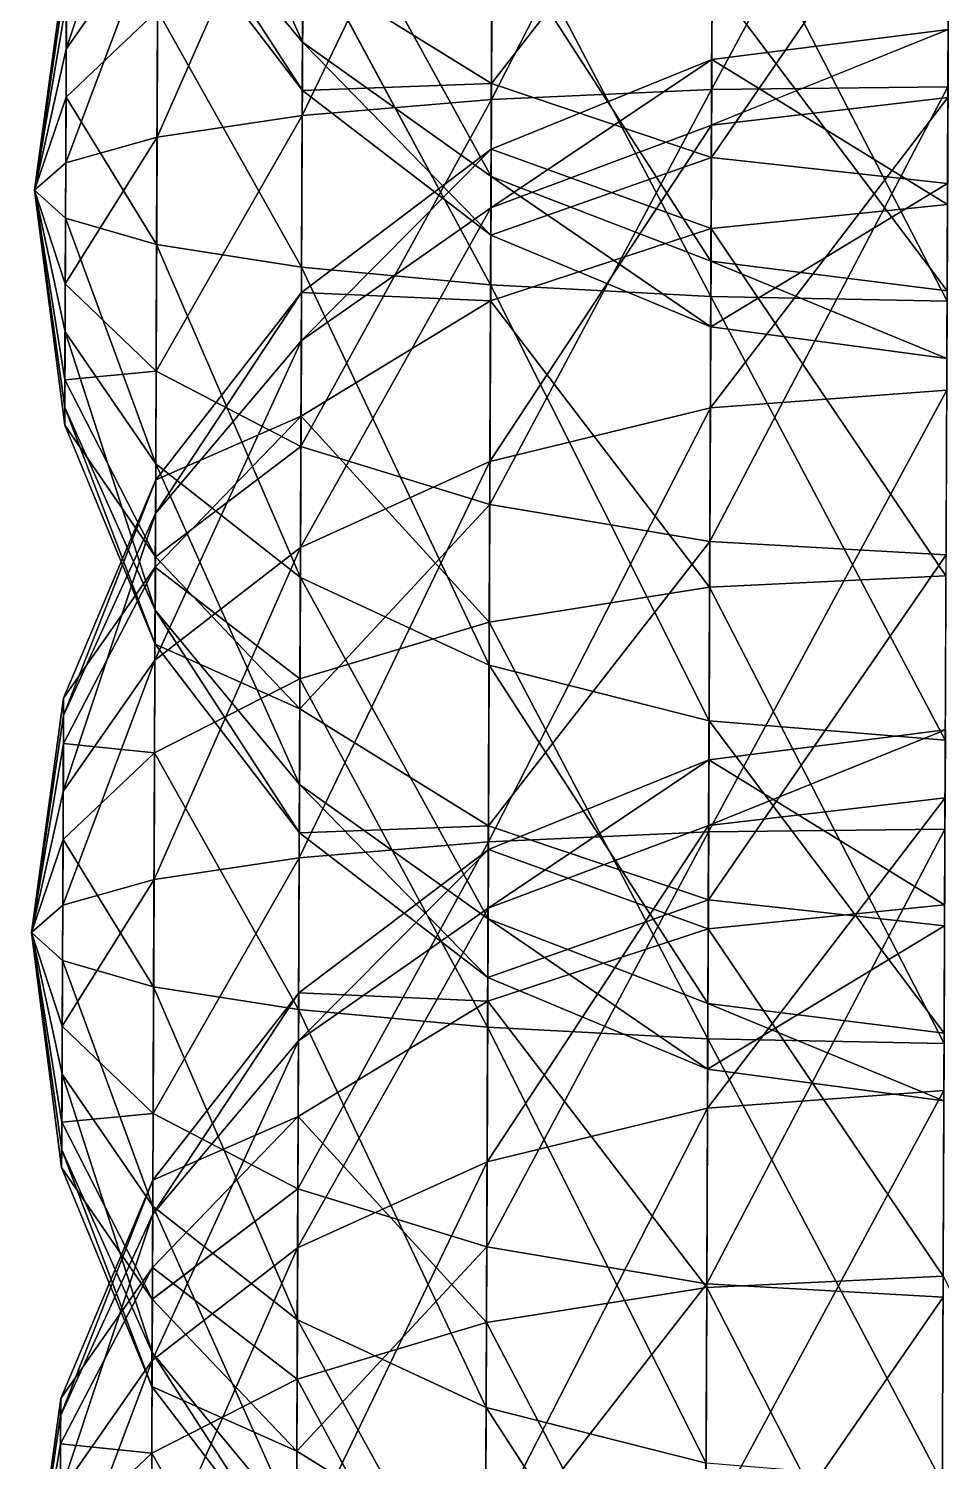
# Model space of a CAD drawing. Header units: metres. Extents: x -322 to 100, y -423 to 142.
# Drawn here: x -321.29 to -291.3, y -193.53 to -146.46 of the extents above; entities that cross this region are included whole.
import ezdxf

# ---------------------------------------------------------------- set-up
doc = ezdxf.new("R2010")
doc.units = ezdxf.units.M

msp = doc.modelspace()

# ---------------------------------------------------------------- linework, layer by layer
for points in [[(-291.02536, -133.9501, -673.1218), (-298.79236, -134.52979, -673.941), (-298.84937, -148.46295, -668.3855), (-298.84927, -148.46284, -668.3854)], [(-291.02536, -133.9501, -673.1218), (-298.84937, -148.46295, -668.3855), (-291.08435, -148.37477, -667.3703), (-291.08426, -148.37466, -667.3702)], [(-298.79236, -134.52979, -673.941), (-306.03506, -136.29288, -676.3427), (-306.08615, -148.785, -671.3618), (-306.08606, -148.7849, -671.3617)], [(-298.79236, -134.52979, -673.941), (-306.08615, -148.785, -671.3618), (-298.84937, -148.46295, -668.3855), (-298.84927, -148.46284, -668.3854)], [(-312.29175, -146.91098, -873.4853), (-317.03592, -141.1834, -871.0315), (-317.01624, -136.37518, -877.1282), (-317.01614, -136.37508, -877.12805)], [(-312.29175, -146.91098, -873.4853), (-317.01624, -136.37518, -877.1282), (-312.26392, -140.11115, -882.1073), (-312.26382, -140.11104, -882.1072)], [(-306.03506, -136.29288, -676.3427), (-312.2599, -139.1192, -680.1633), (-312.3016, -149.31898, -676.09644), (-312.3015, -149.31888, -676.0963)], [(-306.03506, -136.29288, -676.3427), (-312.3016, -149.31898, -676.09644), (-306.08615, -148.785, -671.3618), (-306.08606, -148.7849, -671.3617)], [(-306.04083, -137.70831, -841.2388), (-312.28156, -144.42197, -852.41864), (-306.08405, -148.26796, -849.5669), (-306.08395, -148.26785, -849.5668)], [(-298.8103, -138.92151, -838.48535), (-306.04083, -137.70831, -841.2388), (-306.08405, -148.26796, -849.5669), (-306.08395, -148.26785, -849.5668)], [(-317.02292, -138.00795, -691.23914), (-320.04712, -144.6429, -694.0966), (-320.05728, -147.13182, -690.94073), (-320.0572, -147.13171, -690.9406)], [(-317.02292, -138.00795, -691.23914), (-320.05728, -147.13182, -690.94073), (-317.0426, -142.81616, -685.14246), (-317.0425, -142.81606, -685.14233)], [(-312.2599, -139.1192, -680.1633), (-317.0426, -142.81616, -685.14246), (-317.0721, -150.0285, -682.2667), (-317.07202, -150.0284, -682.2666)], [(-312.2599, -139.1192, -680.1633), (-317.0721, -150.0285, -682.2667), (-312.3016, -149.31898, -676.09644), (-312.3015, -149.31888, -676.0963)], [(-298.8103, -138.92151, -838.48535), (-306.08405, -148.26796, -849.5669), (-298.8585, -150.69926, -847.7742), (-298.8584, -150.69916, -847.77405)], [(-291.04745, -139.35698, -837.5462), (-298.8103, -138.92151, -838.48535), (-298.8585, -150.69926, -847.7742), (-298.8584, -150.69916, -847.77405)], [(-291.04745, -139.35698, -837.5462), (-298.8585, -150.69926, -847.7742), (-291.09732, -151.55022, -847.1627), (-291.09723, -151.55011, -847.1626)], [(-306.0965, -151.31636, -875.36816), (-312.29175, -146.91098, -873.4853), (-312.26392, -140.11115, -882.1073), (-312.26382, -140.11104, -882.1072)], [(-306.0965, -151.31636, -875.36816), (-312.26392, -140.11115, -882.1073), (-306.06244, -142.98831, -885.9279), (-306.06235, -142.9882, -885.9278)], [(-291.11316, -155.41478, -726.9559), (-298.81644, -140.41887, -723.7853), (-291.0503, -140.04692, -724.7244), (-291.0502, -140.04681, -724.7243)], [(-298.87717, -155.26308, -725.9407), (-306.05664, -141.57288, -721.03186), (-298.81644, -140.41887, -723.7853), (-298.81635, -140.41876, -723.78516)], [(-291.11316, -155.41478, -726.9559), (-298.87717, -155.26308, -725.9407), (-298.81644, -140.41887, -723.7853), (-298.81635, -140.41876, -723.78516)], [(-312.2982, -148.48885, -862.6185), (-317.04047, -142.2991, -863.34753), (-317.03592, -141.1834, -871.0315), (-317.03583, -141.18329, -871.0314)], [(-312.2982, -148.48885, -862.6185), (-317.03592, -141.1834, -871.0315), (-312.29175, -146.91098, -873.4853), (-312.29166, -146.91087, -873.48517)], [(-306.11108, -154.88184, -722.96436), (-312.27753, -143.4303, -716.65186), (-306.05664, -141.57288, -721.03186), (-306.05655, -141.57277, -721.03174)], [(-298.87717, -155.26308, -725.9407), (-306.11108, -154.88184, -722.96436), (-306.05664, -141.57288, -721.03186), (-306.05655, -141.57277, -721.03174)], [(-312.28156, -144.42197, -852.41864), (-317.04047, -142.2991, -863.34753), (-312.2982, -148.48885, -862.6185), (-312.2981, -148.48874, -862.6184)], [(-317.0426, -142.81616, -685.14246), (-320.05728, -147.13182, -690.94073), (-320.07257, -150.86519, -689.45215), (-320.07248, -150.86508, -689.452)], [(-317.0426, -142.81616, -685.14246), (-320.07257, -150.86519, -689.45215), (-317.0721, -150.0285, -682.2667), (-317.07202, -150.0284, -682.2666)], [(-298.8724, -154.09932, -876.5518), (-306.0965, -151.31636, -875.36816), (-306.06244, -142.98831, -885.9279), (-306.06235, -142.9882, -885.9278)], [(-298.8724, -154.09932, -876.5518), (-306.06244, -142.98831, -885.9279), (-298.8344, -144.81058, -888.32965), (-298.83432, -144.81047, -888.3295)], [(-312.32196, -154.29701, -718.22974), (-317.05505, -145.86458, -710.9437), (-312.27753, -143.4303, -716.65186), (-312.27744, -143.43019, -716.65173)], [(-306.11108, -154.88184, -722.96436), (-312.32196, -154.29701, -718.22974), (-312.27753, -143.4303, -716.65186), (-312.27744, -143.43019, -716.65173)], [(-320.05084, -145.55396, -701.80756), (-321.0985, -151.77206, -697.1631), (-320.04474, -144.06537, -698.07416), (-320.04465, -144.06526, -698.07404)], [(-320.04474, -144.06537, -698.07416), (-321.0985, -151.77206, -697.1631), (-320.04712, -144.6429, -694.0966), (-320.04703, -144.64279, -694.0965)], [(-306.08405, -148.26796, -849.5669), (-312.28156, -144.42197, -852.41864), (-312.2982, -148.48885, -862.6185), (-312.2981, -148.48874, -862.6184)], [(-320.04712, -144.6429, -694.0966), (-321.0985, -151.77206, -697.1631), (-320.05728, -147.13182, -690.94073), (-320.0572, -147.13171, -690.9406)], [(-291.11172, -155.0702, -876.9555), (-298.8724, -154.09932, -876.5518), (-298.8344, -144.81058, -888.32965), (-298.83432, -144.81047, -888.3295)], [(-291.11172, -155.0702, -876.9555), (-298.8344, -144.81058, -888.32965), (-291.0724, -145.4538, -889.1488), (-291.0723, -145.45369, -889.1487)], [(-320.06375, -148.7098, -704.2965), (-321.0985, -151.77206, -697.1631), (-320.05084, -145.55396, -701.80756), (-320.05075, -145.55385, -701.80743)], [(-317.05505, -145.86458, -710.9437), (-320.06375, -148.7098, -704.2965), (-320.05084, -145.55396, -701.80756), (-320.05075, -145.55385, -701.80743)], [(-317.0865, -153.5485, -712.05945), (-320.06375, -148.7098, -704.2965), (-317.05505, -145.86458, -710.9437), (-317.05496, -145.86447, -710.9436)], [(-312.32196, -154.29701, -718.22974), (-317.0865, -153.5485, -712.05945), (-317.05505, -145.86458, -710.9437), (-317.05496, -145.86447, -710.9436)], [(-291.07663, -146.4879, -532.7387), (-298.8453, -147.4713, -532.6188), (-298.85413, -149.62671, -517.7744), (-298.85403, -149.6266, -517.7743)], [(-291.07663, -146.4879, -532.7387), (-298.85413, -149.62671, -517.7744), (-291.0858, -148.71935, -517.3707), (-291.0857, -148.71924, -517.3706)], [(-291.10016, -152.23935, -547.1635), (-298.8453, -147.4713, -532.6188), (-291.07663, -146.4879, -532.7387), (-291.07654, -146.4878, -532.7386)], [(-320.05728, -147.13182, -690.94073), (-321.0985, -151.77206, -697.1631), (-320.07257, -150.86519, -689.45215), (-320.07248, -150.86508, -689.452)], [(-306.1044, -153.24886, -862.0591), (-312.2982, -148.48885, -862.6185), (-312.29175, -146.91098, -873.4853), (-312.29166, -146.91087, -873.48517)], [(-306.1044, -153.24886, -862.0591), (-312.29175, -146.91098, -873.4853), (-306.0965, -151.31636, -875.36816), (-306.0964, -151.31625, -875.36804)], [(-298.8453, -147.4713, -532.6188), (-306.09283, -150.41798, -532.26715), (-306.10074, -152.35046, -518.95807), (-306.10065, -152.35036, -518.95795)], [(-298.8453, -147.4713, -532.6188), (-306.10074, -152.35046, -518.95807), (-298.85413, -149.62671, -517.7744), (-298.85403, -149.6266, -517.7743)], [(-298.86804, -153.02676, -546.55206), (-306.09283, -150.41798, -532.26715), (-298.8453, -147.4713, -532.6188), (-298.8452, -147.47119, -532.61865)], [(-291.10016, -152.23935, -547.1635), (-298.86804, -153.02676, -546.55206), (-298.8453, -147.4713, -532.6188), (-298.8452, -147.47119, -532.61865)], [(-320.08002, -152.68729, -704.874), (-321.0985, -151.77206, -697.1631), (-320.06375, -148.7098, -704.2965), (-320.06366, -148.70969, -704.2964)], [(-317.0865, -153.5485, -712.05945), (-320.08002, -152.68729, -704.874), (-320.06375, -148.7098, -704.2965), (-320.06366, -148.70969, -704.2964)], [(-306.08405, -148.26796, -849.5669), (-312.2982, -148.48885, -862.6185), (-306.1044, -153.24886, -862.0591), (-306.1043, -153.24875, -862.05896)], [(-298.84937, -148.46295, -668.3855), (-306.08615, -148.785, -671.3618), (-306.1406, -162.09396, -673.2943), (-306.1405, -162.09386, -673.2942)], [(-298.84937, -148.46295, -668.3855), (-306.1406, -162.09396, -673.2943), (-298.91006, -163.30716, -670.5409), (-298.90997, -163.30705, -670.5408)], [(-298.8585, -150.69926, -847.7742), (-306.08405, -148.26796, -849.5669), (-306.1044, -153.24886, -862.0591), (-306.1043, -153.24875, -862.05896)], [(-291.08435, -148.37477, -667.3703), (-298.84937, -148.46295, -668.3855), (-298.91006, -163.30716, -670.5409), (-298.90997, -163.30705, -670.5408)], [(-291.08435, -148.37477, -667.3703), (-298.91006, -163.30716, -670.5409), (-291.14722, -163.74263, -669.60175), (-291.14713, -163.74252, -669.6016)], [(-291.0858, -148.71935, -517.3707), (-298.85413, -149.62671, -517.7744), (-298.89212, -158.91544, -505.99658), (-298.89203, -158.91533, -505.9965)], [(-291.0858, -148.71935, -517.3707), (-298.89212, -158.91544, -505.99658), (-291.12512, -158.33575, -505.1774), (-291.12503, -158.33565, -505.1773)], [(-306.08615, -148.785, -671.3618), (-312.3016, -149.31898, -676.09644), (-312.34604, -160.1857, -677.6743), (-312.34595, -160.1856, -677.6742)], [(-306.08615, -148.785, -671.3618), (-312.34604, -160.1857, -677.6743), (-306.1406, -162.09396, -673.2943), (-306.1405, -162.09386, -673.2942)], [(-312.3016, -149.31898, -676.09644), (-317.0721, -150.0285, -682.2667), (-317.10355, -157.71242, -683.38245), (-317.10345, -157.71231, -683.3823)], [(-312.3016, -149.31898, -676.09644), (-317.10355, -157.71242, -683.38245), (-312.34604, -160.1857, -677.6743), (-312.34595, -160.1856, -677.6742)], [(-298.85413, -149.62671, -517.7744), (-306.10074, -152.35046, -518.95807), (-306.13483, -160.67853, -508.39832), (-306.13474, -160.67842, -508.39822)], [(-298.85413, -149.62671, -517.7744), (-306.13483, -160.67853, -508.39832), (-298.89212, -158.91544, -505.99658), (-298.89203, -158.91533, -505.9965)], [(-317.0721, -150.0285, -682.2667), (-320.07257, -150.86519, -689.45215), (-320.08884, -154.84268, -690.02966), (-320.08875, -154.84258, -690.02954)], [(-317.0721, -150.0285, -682.2667), (-320.08884, -154.84268, -690.02966), (-317.10355, -157.71242, -683.38245), (-317.10345, -157.71231, -683.3823)], [(-306.09283, -150.41798, -532.26715), (-312.32538, -155.12715, -531.7077), (-312.33182, -156.70502, -520.84094), (-312.33173, -156.70491, -520.8408)], [(-306.09283, -150.41798, -532.26715), (-312.33182, -156.70502, -520.84094), (-306.10074, -152.35046, -518.95807), (-306.10065, -152.35036, -518.95795)], [(-306.11322, -155.39888, -544.75934), (-312.32538, -155.12715, -531.7077), (-306.09283, -150.41798, -532.26715), (-306.09274, -150.41788, -532.267)], [(-298.86804, -153.02676, -546.55206), (-306.11322, -155.39888, -544.75934), (-306.09283, -150.41798, -532.26715), (-306.09274, -150.41788, -532.267)], [(-320.07257, -150.86519, -689.45215), (-321.0985, -151.77206, -697.1631), (-320.08884, -154.84268, -690.02966), (-320.08875, -154.84258, -690.02954)], [(-298.8585, -150.69926, -847.7742), (-306.1044, -153.24886, -862.0591), (-298.88123, -156.25473, -861.70746), (-298.88113, -156.25462, -861.70734)], [(-291.09732, -151.55022, -847.1627), (-298.8585, -150.69926, -847.7742), (-298.88123, -156.25473, -861.70746), (-298.88113, -156.25462, -861.70734)], [(-298.88123, -156.25473, -861.70746), (-306.1044, -153.24886, -862.0591), (-306.0965, -151.31636, -875.36816), (-306.0964, -151.31625, -875.36804)], [(-298.88123, -156.25473, -861.70746), (-306.0965, -151.31636, -875.36816), (-298.8724, -154.09932, -876.5518), (-298.8723, -154.09921, -876.5517)], [(-320.08884, -154.84268, -690.02966), (-321.0985, -151.77206, -697.1631), (-320.10175, -157.99854, -692.5186), (-320.10165, -157.99843, -692.5185)], [(-320.10175, -157.99854, -692.5186), (-321.0985, -151.77206, -697.1631), (-320.10782, -159.4871, -696.252), (-320.10773, -159.487, -696.2519)], [(-320.10782, -159.4871, -696.252), (-321.0985, -151.77206, -697.1631), (-320.10547, -158.90958, -700.22955), (-320.10538, -158.90947, -700.22943)], [(-320.10547, -158.90958, -700.22955), (-321.0985, -151.77206, -697.1631), (-320.09528, -156.42065, -703.38544), (-320.09518, -156.42055, -703.3853)], [(-320.09528, -156.42065, -703.38544), (-321.0985, -151.77206, -697.1631), (-320.08002, -152.68729, -704.874), (-320.07993, -152.68718, -704.8739)], [(-291.09732, -151.55022, -847.1627), (-298.88123, -156.25473, -861.70746), (-291.12085, -157.30165, -861.5875), (-291.12076, -157.30154, -861.5874)], [(-306.10074, -152.35046, -518.95807), (-312.33182, -156.70502, -520.84094), (-312.35965, -163.50485, -512.21893), (-312.35956, -163.50475, -512.2188)], [(-306.10074, -152.35046, -518.95807), (-312.35965, -163.50485, -512.21893), (-306.13483, -160.67853, -508.39832), (-306.13474, -160.67842, -508.39822)], [(-291.15005, -164.43257, -556.78), (-298.86804, -153.02676, -546.55206), (-291.10016, -152.23935, -547.1635), (-291.10007, -152.23924, -547.1634)], [(-317.116, -160.76083, -709.1837), (-320.09528, -156.42065, -703.38544), (-320.08002, -152.68729, -704.874), (-320.07993, -152.68718, -704.8739)], [(-317.116, -160.76083, -709.1837), (-320.08002, -152.68729, -704.874), (-317.0865, -153.5485, -712.05945), (-317.0864, -153.54839, -712.0593)], [(-298.9162, -164.80452, -555.8409), (-306.11322, -155.39888, -544.75934), (-298.86804, -153.02676, -546.55206), (-298.86795, -153.02666, -546.55194)], [(-291.15005, -164.43257, -556.78), (-298.9162, -164.80452, -555.8409), (-298.86804, -153.02676, -546.55206), (-298.86795, -153.02666, -546.55194)], [(-298.86804, -153.02676, -546.55206), (-298.86804, -153.02676, -546.55206), (-298.9162, -164.80452, -555.8409), (-298.9161, -164.80441, -555.84076)], [(-312.36368, -164.4968, -714.16284), (-317.116, -160.76083, -709.1837), (-317.0865, -153.5485, -712.05945), (-317.0864, -153.54839, -712.0593)], [(-312.36368, -164.4968, -714.16284), (-317.0865, -153.5485, -712.05945), (-312.32196, -154.29701, -718.22974), (-312.32187, -154.2969, -718.2296)], [(-306.1622, -167.37396, -717.98346), (-312.36368, -164.4968, -714.16284), (-312.32196, -154.29701, -718.22974), (-312.32187, -154.2969, -718.2296)], [(-306.1622, -167.37396, -717.98346), (-312.32196, -154.29701, -718.22974), (-306.11108, -154.88184, -722.96436), (-306.111, -154.88173, -722.96423)], [(-291.12085, -157.30165, -861.5875), (-298.88123, -156.25473, -861.70746), (-298.8724, -154.09932, -876.5518), (-298.8723, -154.09921, -876.5517)], [(-291.12085, -157.30165, -861.5875), (-298.8724, -154.09932, -876.5518), (-291.11172, -155.0702, -876.9555), (-291.11163, -155.0701, -876.9554)], [(-317.10355, -157.71242, -683.38245), (-320.08884, -154.84268, -690.02966), (-320.10175, -157.99854, -692.5186), (-320.10165, -157.99843, -692.5185)], [(-312.32538, -155.12715, -531.7077), (-317.11813, -161.2779, -530.9787), (-317.12268, -162.3936, -523.29474), (-317.1226, -162.3935, -523.2946)], [(-312.32538, -155.12715, -531.7077), (-317.12268, -162.3936, -523.29474), (-312.33182, -156.70502, -520.84094), (-312.33173, -156.70491, -520.8408)], [(-312.342, -159.19403, -541.9076), (-317.11813, -161.2779, -530.9787), (-312.32538, -155.12715, -531.7077), (-312.3253, -155.12704, -531.7076)], [(-306.11322, -155.39888, -544.75934), (-312.342, -159.19403, -541.9076), (-312.32538, -155.12715, -531.7077), (-312.3253, -155.12704, -531.7076)], [(-298.93417, -169.19623, -720.3852), (-306.1622, -167.37396, -717.98346), (-306.11108, -154.88184, -722.96436), (-306.111, -154.88173, -722.96423)], [(-298.93417, -169.19623, -720.3852), (-306.11108, -154.88184, -722.96436), (-298.87717, -155.26308, -725.9407), (-298.87708, -155.26297, -725.94055)], [(-291.17215, -169.83945, -721.20435), (-298.93417, -169.19623, -720.3852), (-298.87717, -155.26308, -725.9407), (-298.87708, -155.26297, -725.94055)], [(-291.17215, -169.83945, -721.20435), (-298.87717, -155.26308, -725.9407), (-291.11316, -155.41478, -726.9559), (-291.11307, -155.41467, -726.95575)], [(-306.15643, -165.95853, -553.08746), (-312.342, -159.19403, -541.9076), (-306.11322, -155.39888, -544.75934), (-306.11313, -155.39877, -544.7592)], [(-298.9162, -164.80452, -555.8409), (-306.15643, -165.95853, -553.08746), (-306.11322, -155.39888, -544.75934), (-306.11313, -155.39877, -544.7592)], [(-306.11322, -155.39888, -544.75934), (-306.11322, -155.39888, -544.75934), (-306.15643, -165.95853, -553.08746), (-306.15634, -165.95842, -553.08734)], [(-317.13568, -165.56905, -703.08704), (-320.10547, -158.90958, -700.22955), (-320.09528, -156.42065, -703.38544), (-320.09518, -156.42055, -703.3853)], [(-317.13568, -165.56905, -703.08704), (-320.09528, -156.42065, -703.38544), (-317.116, -160.76083, -709.1837), (-317.1159, -160.76073, -709.1836)], [(-312.33182, -156.70502, -520.84094), (-317.12268, -162.3936, -523.29474), (-317.14236, -167.20181, -517.19806), (-317.14227, -167.2017, -517.19794)], [(-312.33182, -156.70502, -520.84094), (-317.14236, -167.20181, -517.19806), (-312.35965, -163.50485, -512.21893), (-312.35956, -163.50475, -512.2188)], [(-317.12848, -163.80904, -688.1907), (-320.10175, -157.99854, -692.5186), (-320.10782, -159.4871, -696.252), (-320.10773, -159.487, -696.2519)], [(-317.10355, -157.71242, -683.38245), (-320.10175, -157.99854, -692.5186), (-317.12848, -163.80904, -688.1907), (-317.1284, -163.80893, -688.19055)], [(-312.34604, -160.1857, -677.6743), (-317.10355, -157.71242, -683.38245), (-317.12848, -163.80904, -688.1907), (-317.1284, -163.80893, -688.19055)], [(-291.12512, -158.33575, -505.1774), (-298.89212, -158.91544, -505.99658), (-298.94913, -172.8486, -500.44107), (-298.94904, -172.8485, -500.44098)], [(-291.12512, -158.33575, -505.1774), (-298.94913, -172.8486, -500.44107), (-291.1841, -172.76042, -499.4259), (-291.18402, -172.76031, -499.4258)], [(-317.14023, -166.68475, -695.4031), (-320.10782, -159.4871, -696.252), (-320.10547, -158.90958, -700.22955), (-320.10538, -158.90947, -700.22943)], [(-317.14023, -166.68475, -695.4031), (-320.10547, -158.90958, -700.22955), (-317.13568, -165.56905, -703.08704), (-317.1356, -165.56894, -703.0869)], [(-298.89212, -158.91544, -505.99658), (-306.13483, -160.67853, -508.39832), (-306.1859, -173.17065, -503.4174), (-306.18582, -173.17055, -503.4173)], [(-298.89212, -158.91544, -505.99658), (-306.1859, -173.17065, -503.4174), (-298.94913, -172.8486, -500.44107), (-298.94904, -172.8485, -500.44098)], [(-317.12848, -163.80904, -688.1907), (-320.10782, -159.4871, -696.252), (-317.14023, -166.68475, -695.4031), (-317.14014, -166.68465, -695.40295)], [(-312.37726, -167.81595, -548.70746), (-317.12988, -164.15361, -538.1911), (-312.342, -159.19403, -541.9076), (-312.34192, -159.19392, -541.9075)], [(-312.342, -159.19403, -541.9076), (-317.12988, -164.15361, -538.1911), (-317.11813, -161.2779, -530.9787), (-317.11804, -161.27779, -530.9786)], [(-306.15643, -165.95853, -553.08746), (-312.37726, -167.81595, -548.70746), (-312.342, -159.19403, -541.9076), (-312.34192, -159.19392, -541.9075)], [(-312.342, -159.19403, -541.9076), (-312.342, -159.19403, -541.9076), (-312.37726, -167.81595, -548.70746), (-312.37717, -167.81584, -548.70734)], [(-312.34604, -160.1857, -677.6743), (-317.12848, -163.80904, -688.1907), (-312.38132, -168.80762, -684.4742), (-312.38123, -168.80751, -684.47406)], [(-306.1406, -162.09396, -673.2943), (-312.34604, -160.1857, -677.6743), (-312.38132, -168.80762, -684.4742), (-312.38123, -168.80751, -684.47406)], [(-312.3915, -171.29663, -705.54083), (-317.13568, -165.56905, -703.08704), (-317.116, -160.76083, -709.1837), (-317.1159, -160.76073, -709.1836)], [(-312.3915, -171.29663, -705.54083), (-317.116, -160.76083, -709.1837), (-312.36368, -164.4968, -714.16284), (-312.3636, -164.49669, -714.1627)], [(-306.13483, -160.67853, -508.39832), (-312.35965, -163.50485, -512.21893), (-312.40137, -173.70464, -508.152), (-312.40128, -173.70453, -508.15192)], [(-306.13483, -160.67853, -508.39832), (-312.40137, -173.70464, -508.152), (-306.1859, -173.17065, -503.4174), (-306.18582, -173.17055, -503.4173)], [(-317.11813, -161.2779, -530.9787), (-320.1445, -168.45102, -530.12976), (-320.14688, -169.02855, -526.1522), (-320.1468, -169.02844, -526.1521)], [(-317.11813, -161.2779, -530.9787), (-320.14688, -169.02855, -526.1522), (-317.12268, -162.3936, -523.29474), (-317.1226, -162.3935, -523.2946)], [(-317.12988, -164.15361, -538.1911), (-320.1445, -168.45102, -530.12976), (-317.11813, -161.2779, -530.9787), (-317.11804, -161.27779, -530.9786)], [(-306.1406, -162.09396, -673.2943), (-312.38132, -168.80762, -684.4742), (-306.1838, -172.65361, -681.62244), (-306.18372, -172.6535, -681.6223)], [(-298.91006, -163.30716, -670.5409), (-306.1406, -162.09396, -673.2943), (-306.1838, -172.65361, -681.62244), (-306.18372, -172.6535, -681.6223)], [(-317.12268, -162.3936, -523.29474), (-320.14688, -169.02855, -526.1522), (-320.15704, -171.51747, -522.99634), (-320.15695, -171.51736, -522.9962)], [(-317.12268, -162.3936, -523.29474), (-320.15704, -171.51747, -522.99634), (-317.14236, -167.20181, -517.19806), (-317.14227, -167.2017, -517.19794)], [(-298.91006, -163.30716, -670.5409), (-306.1838, -172.65361, -681.62244), (-298.95825, -175.08492, -679.8297), (-298.95816, -175.08481, -679.8296)], [(-291.14722, -163.74263, -669.60175), (-298.91006, -163.30716, -670.5409), (-298.95825, -175.08492, -679.8297), (-298.95816, -175.08481, -679.8296)], [(-312.35965, -163.50485, -512.21893), (-317.14236, -167.20181, -517.19806), (-317.17188, -174.41415, -514.3223), (-317.17178, -174.41405, -514.3222)], [(-312.35965, -163.50485, -512.21893), (-317.17188, -174.41415, -514.3223), (-312.40137, -173.70464, -508.152), (-312.40128, -173.70453, -508.15192)], [(-291.14722, -163.74263, -669.60175), (-298.95825, -175.08492, -679.8297), (-291.19708, -175.93587, -679.21826), (-291.197, -175.93576, -679.21814)], [(-317.15482, -170.25023, -542.9993), (-320.1506, -169.9396, -533.86316), (-317.12988, -164.15361, -538.1911), (-317.1298, -164.1535, -538.191)], [(-317.12988, -164.15361, -538.1911), (-320.1506, -169.9396, -533.86316), (-320.1445, -168.45102, -530.12976), (-320.1444, -168.45091, -530.12964)], [(-312.37726, -167.81595, -548.70746), (-317.15482, -170.25023, -542.9993), (-317.12988, -164.15361, -538.1911), (-317.1298, -164.1535, -538.191)], [(-317.12988, -164.15361, -538.1911), (-317.12988, -164.15361, -538.1911), (-317.15482, -170.25023, -542.9993), (-317.15472, -170.25012, -542.9992)], [(-312.38132, -168.80762, -684.4742), (-317.12848, -163.80904, -688.1907), (-317.14023, -166.68475, -695.4031), (-317.14014, -166.68465, -695.40295)], [(-306.19626, -175.70201, -707.4237), (-312.3915, -171.29663, -705.54083), (-312.36368, -164.4968, -714.16284), (-312.3636, -164.49669, -714.1627)], [(-306.19626, -175.70201, -707.4237), (-312.36368, -164.4968, -714.16284), (-306.1622, -167.37396, -717.98346), (-306.1621, -167.37386, -717.98334)], [(-291.21292, -179.80043, -559.0115), (-298.9162, -164.80452, -555.8409), (-291.15005, -164.43257, -556.78), (-291.14996, -164.43246, -556.7799)], [(-298.97693, -179.64873, -557.9963), (-306.15643, -165.95853, -553.08746), (-298.9162, -164.80452, -555.8409), (-298.9161, -164.80441, -555.84076)], [(-291.21292, -179.80043, -559.0115), (-298.97693, -179.64873, -557.9963), (-298.9162, -164.80452, -555.8409), (-298.9161, -164.80441, -555.84076)], [(-312.39795, -172.8745, -694.6741), (-317.14023, -166.68475, -695.4031), (-317.13568, -165.56905, -703.08704), (-317.1356, -165.56894, -703.0869)], [(-312.39795, -172.8745, -694.6741), (-317.13568, -165.56905, -703.08704), (-312.3915, -171.29663, -705.54083), (-312.39142, -171.29652, -705.5407)], [(-306.21085, -179.26749, -555.02), (-312.37726, -167.81595, -548.70746), (-306.15643, -165.95853, -553.08746), (-306.15634, -165.95842, -553.08734)], [(-298.97693, -179.64873, -557.9963), (-306.21085, -179.26749, -555.02), (-306.15643, -165.95853, -553.08746), (-306.15634, -165.95842, -553.08734)], [(-312.38132, -168.80762, -684.4742), (-317.14023, -166.68475, -695.4031), (-312.39795, -172.8745, -694.6741), (-312.39786, -172.87439, -694.67395)], [(-317.14236, -167.20181, -517.19806), (-320.15704, -171.51747, -522.99634), (-320.17233, -175.25084, -521.50775), (-320.17224, -175.25073, -521.5076)], [(-317.14236, -167.20181, -517.19806), (-320.17233, -175.25084, -521.50775), (-317.17188, -174.41415, -514.3223), (-317.17178, -174.41405, -514.3222)], [(-298.97217, -178.48497, -708.60736), (-306.19626, -175.70201, -707.4237), (-306.1622, -167.37396, -717.98346), (-306.1621, -167.37386, -717.98334)], [(-298.97217, -178.48497, -708.60736), (-306.1622, -167.37396, -717.98346), (-298.93417, -169.19623, -720.3852), (-298.93408, -169.19612, -720.3851)], [(-312.42172, -178.68266, -550.28534), (-317.15482, -170.25023, -542.9993), (-312.37726, -167.81595, -548.70746), (-312.37717, -167.81584, -548.70734)], [(-306.21085, -179.26749, -555.02), (-312.42172, -178.68266, -550.28534), (-312.37726, -167.81595, -548.70746), (-312.37717, -167.81584, -548.70734)], [(-320.1506, -169.9396, -533.86316), (-321.19827, -176.15771, -529.2187), (-320.1445, -168.45102, -530.12976), (-320.1444, -168.45091, -530.12964)], [(-320.1445, -168.45102, -530.12976), (-321.19827, -176.15771, -529.2187), (-320.14688, -169.02855, -526.1522), (-320.1468, -169.02844, -526.1521)], [(-306.1838, -172.65361, -681.62244), (-312.38132, -168.80762, -684.4742), (-312.39795, -172.8745, -694.6741), (-312.39786, -172.87439, -694.67395)], [(-320.14688, -169.02855, -526.1522), (-321.19827, -176.15771, -529.2187), (-320.15704, -171.51747, -522.99634), (-320.15695, -171.51736, -522.9962)], [(-291.2115, -179.45586, -709.01105), (-298.97217, -178.48497, -708.60736), (-298.93417, -169.19623, -720.3852), (-298.93408, -169.19612, -720.3851)], [(-291.2115, -179.45586, -709.01105), (-298.93417, -169.19623, -720.3852), (-291.17215, -169.83945, -721.20435), (-291.17206, -169.83934, -721.2042)], [(-291.17075, -169.49529, -964.7927), (-298.93942, -170.47868, -964.6728), (-298.94824, -172.6341, -949.8285), (-298.94815, -172.63399, -949.82837)], [(-291.17075, -169.49529, -964.7927), (-298.94824, -172.6341, -949.8285), (-291.1799, -171.72673, -949.42474), (-291.1798, -171.72662, -949.4246)], [(-291.19427, -175.24673, -979.2175), (-298.93942, -170.47868, -964.6728), (-291.17075, -169.49529, -964.7927), (-291.17065, -169.49518, -964.7926)], [(-320.1635, -173.09544, -536.3521), (-321.19827, -176.15771, -529.2187), (-320.1506, -169.9396, -533.86316), (-320.1505, -169.9395, -533.86304)], [(-317.15482, -170.25023, -542.9993), (-320.1635, -173.09544, -536.3521), (-320.1506, -169.9396, -533.86316), (-320.1505, -169.9395, -533.86304)], [(-317.18625, -177.93414, -544.11505), (-320.1635, -173.09544, -536.3521), (-317.15482, -170.25023, -542.9993), (-317.15472, -170.25012, -542.9992)], [(-312.42172, -178.68266, -550.28534), (-317.18625, -177.93414, -544.11505), (-317.15482, -170.25023, -542.9993), (-317.15472, -170.25012, -542.9992)], [(-298.93942, -170.47868, -964.6728), (-306.18695, -173.42537, -964.32117), (-306.19485, -175.35785, -951.0121), (-306.19476, -175.35774, -951.01196)], [(-298.93942, -170.47868, -964.6728), (-306.19485, -175.35785, -951.0121), (-298.94824, -172.6341, -949.8285), (-298.94815, -172.63399, -949.82837)], [(-298.96216, -176.03415, -978.6061), (-306.18695, -173.42537, -964.32117), (-298.93942, -170.47868, -964.6728), (-298.93933, -170.47858, -964.67267)], [(-291.19427, -175.24673, -979.2175), (-298.96216, -176.03415, -978.6061), (-298.93942, -170.47868, -964.6728), (-298.93933, -170.47858, -964.67267)], [(-306.20416, -177.6345, -694.1146), (-312.39795, -172.8745, -694.6741), (-312.3915, -171.29663, -705.54083), (-312.39142, -171.29652, -705.5407)], [(-306.20416, -177.6345, -694.1146), (-312.3915, -171.29663, -705.54083), (-306.19626, -175.70201, -707.4237), (-306.19617, -175.7019, -707.4236)], [(-320.15704, -171.51747, -522.99634), (-321.19827, -176.15771, -529.2187), (-320.17233, -175.25084, -521.50775), (-320.17224, -175.25073, -521.5076)], [(-291.1799, -171.72673, -949.42474), (-298.94824, -172.6341, -949.8285), (-298.98624, -181.92282, -938.0506), (-298.98615, -181.92271, -938.0505)], [(-291.1799, -171.72673, -949.42474), (-298.98624, -181.92282, -938.0506), (-291.21924, -181.34314, -937.23145), (-291.21915, -181.34303, -937.2313)], [(-306.1838, -172.65361, -681.62244), (-312.39795, -172.8745, -694.6741), (-306.20416, -177.6345, -694.1146), (-306.20407, -177.6344, -694.1145)], [(-298.94824, -172.6341, -949.8285), (-306.19485, -175.35785, -951.0121), (-306.22894, -183.68591, -940.45233), (-306.22885, -183.6858, -940.4522)], [(-298.94824, -172.6341, -949.8285), (-306.22894, -183.68591, -940.45233), (-298.98624, -181.92282, -938.0506), (-298.98615, -181.92271, -938.0505)], [(-298.95825, -175.08492, -679.8297), (-306.1838, -172.65361, -681.62244), (-306.20416, -177.6345, -694.1146), (-306.20407, -177.6344, -694.1145)], [(-320.17978, -177.07294, -536.9296), (-321.19827, -176.15771, -529.2187), (-320.1635, -173.09544, -536.3521), (-320.16342, -173.09534, -536.352)], [(-317.18625, -177.93414, -544.11505), (-320.17978, -177.07294, -536.9296), (-320.1635, -173.09544, -536.3521), (-320.16342, -173.09534, -536.352)], [(-306.1859, -173.17065, -503.4174), (-312.40137, -173.70464, -508.152), (-312.4458, -184.57135, -509.7299), (-312.4457, -184.57124, -509.7298)], [(-306.1859, -173.17065, -503.4174), (-312.4458, -184.57135, -509.7299), (-306.24036, -186.47961, -505.34988), (-306.24026, -186.4795, -505.3498)], [(-298.94913, -172.8486, -500.44107), (-306.1859, -173.17065, -503.4174), (-306.24036, -186.47961, -505.34988), (-306.24026, -186.4795, -505.3498)], [(-298.94913, -172.8486, -500.44107), (-306.24036, -186.47961, -505.34988), (-299.00983, -187.69281, -502.5965), (-299.00974, -187.6927, -502.5964)], [(-291.1841, -172.76042, -499.4259), (-298.94913, -172.8486, -500.44107), (-299.00983, -187.69281, -502.5965), (-299.00974, -187.6927, -502.5964)], [(-291.1841, -172.76042, -499.4259), (-299.00983, -187.69281, -502.5965), (-291.24698, -188.12828, -501.65738), (-291.2469, -188.12817, -501.6573)], [(-306.18695, -173.42537, -964.32117), (-312.4195, -178.13454, -963.7617), (-312.42593, -179.7124, -952.89496), (-312.42584, -179.7123, -952.89484)], [(-306.18695, -173.42537, -964.32117), (-312.42593, -179.7124, -952.89496), (-306.19485, -175.35785, -951.0121), (-306.19476, -175.35774, -951.01196)], [(-306.20734, -178.40627, -976.81335), (-312.4195, -178.13454, -963.7617), (-306.18695, -173.42537, -964.32117), (-306.18686, -173.42526, -964.32104)], [(-298.96216, -176.03415, -978.6061), (-306.20734, -178.40627, -976.81335), (-306.18695, -173.42537, -964.32117), (-306.18686, -173.42526, -964.32104)], [(-312.40137, -173.70464, -508.152), (-317.17188, -174.41415, -514.3223), (-317.2033, -182.09807, -515.43805), (-317.20322, -182.09796, -515.4379)], [(-312.40137, -173.70464, -508.152), (-317.2033, -182.09807, -515.43805), (-312.4458, -184.57135, -509.7299), (-312.4457, -184.57124, -509.7298)], [(-317.17188, -174.41415, -514.3223), (-320.17233, -175.25084, -521.50775), (-320.1886, -179.22833, -522.08527), (-320.1885, -179.22823, -522.08514)], [(-317.17188, -174.41415, -514.3223), (-320.1886, -179.22833, -522.08527), (-317.2033, -182.09807, -515.43805), (-317.20322, -182.09796, -515.4379)], [(-320.17233, -175.25084, -521.50775), (-321.19827, -176.15771, -529.2187), (-320.1886, -179.22833, -522.08527), (-320.1885, -179.22823, -522.08514)], [(-306.19485, -175.35785, -951.0121), (-312.42593, -179.7124, -952.89496), (-312.45377, -186.51224, -944.27295), (-312.45367, -186.51213, -944.2728)], [(-306.19485, -175.35785, -951.0121), (-312.45377, -186.51224, -944.27295), (-306.22894, -183.68591, -940.45233), (-306.22885, -183.6858, -940.4522)], [(-298.95825, -175.08492, -679.8297), (-306.20416, -177.6345, -694.1146), (-298.981, -180.64038, -693.763), (-298.9809, -180.64027, -693.7629)], [(-291.19708, -175.93587, -679.21826), (-298.95825, -175.08492, -679.8297), (-298.981, -180.64038, -693.763), (-298.9809, -180.64027, -693.7629)], [(-291.24417, -187.43996, -988.83405), (-298.96216, -176.03415, -978.6061), (-291.19427, -175.24673, -979.2175), (-291.19418, -175.24663, -979.2174)], [(-298.981, -180.64038, -693.763), (-306.20416, -177.6345, -694.1146), (-306.19626, -175.70201, -707.4237), (-306.19617, -175.7019, -707.4236)], [(-298.981, -180.64038, -693.763), (-306.19626, -175.70201, -707.4237), (-298.97217, -178.48497, -708.60736), (-298.97208, -178.48486, -708.60724)], [(-291.19708, -175.93587, -679.21826), (-298.981, -180.64038, -693.763), (-291.2206, -181.6873, -693.64307), (-291.22052, -181.6872, -693.64294)], [(-320.1886, -179.22833, -522.08527), (-321.19827, -176.15771, -529.2187), (-320.2015, -182.38419, -524.5742), (-320.20142, -182.38408, -524.5741)], [(-320.2015, -182.38419, -524.5742), (-321.19827, -176.15771, -529.2187), (-320.20758, -183.87276, -528.3076), (-320.2075, -183.87265, -528.3075)], [(-320.20758, -183.87276, -528.3076), (-321.19827, -176.15771, -529.2187), (-320.20523, -183.29523, -532.28516), (-320.20514, -183.29512, -532.28503)], [(-320.20523, -183.29523, -532.28516), (-321.19827, -176.15771, -529.2187), (-320.19504, -180.8063, -535.44104), (-320.19495, -180.8062, -535.4409)], [(-320.19504, -180.8063, -535.44104), (-321.19827, -176.15771, -529.2187), (-320.17978, -177.07294, -536.9296), (-320.1797, -177.07283, -536.9295)], [(-299.0103, -187.8119, -987.8949), (-306.20734, -178.40627, -976.81335), (-298.96216, -176.03415, -978.6061), (-298.96207, -176.03404, -978.60596)], [(-291.24417, -187.43996, -988.83405), (-299.0103, -187.8119, -987.8949), (-298.96216, -176.03415, -978.6061), (-298.96207, -176.03404, -978.60596)], [(-298.96216, -176.03415, -978.6061), (-298.96216, -176.03415, -978.6061), (-299.0103, -187.8119, -987.8949), (-299.01022, -187.8118, -987.8948)], [(-317.21576, -185.14648, -541.2393), (-320.19504, -180.8063, -535.44104), (-320.17978, -177.07294, -536.9296), (-320.1797, -177.07283, -536.9295)], [(-317.21576, -185.14648, -541.2393), (-320.17978, -177.07294, -536.9296), (-317.18625, -177.93414, -544.11505), (-317.18616, -177.93404, -544.1149)], [(-312.4195, -178.13454, -963.7617), (-317.21225, -184.28528, -963.0327), (-317.2168, -185.40099, -955.34875), (-317.2167, -185.40088, -955.34863)], [(-312.4195, -178.13454, -963.7617), (-317.2168, -185.40099, -955.34875), (-312.42593, -179.7124, -952.89496), (-312.42584, -179.7123, -952.89484)], [(-312.46344, -188.88245, -546.21844), (-317.21576, -185.14648, -541.2393), (-317.18625, -177.93414, -544.11505), (-317.18616, -177.93404, -544.1149)], [(-312.43613, -182.20142, -973.9616), (-317.21225, -184.28528, -963.0327), (-312.4195, -178.13454, -963.7617), (-312.4194, -178.13443, -963.7616)], [(-312.46344, -188.88245, -546.21844), (-317.18625, -177.93414, -544.11505), (-312.42172, -178.68266, -550.28534), (-312.42163, -178.68256, -550.2852)], [(-306.20734, -178.40627, -976.81335), (-312.43613, -182.20142, -973.9616), (-312.4195, -178.13454, -963.7617), (-312.4194, -178.13443, -963.7616)], [(-306.26196, -191.75961, -550.03906), (-312.46344, -188.88245, -546.21844), (-312.42172, -178.68266, -550.28534), (-312.42163, -178.68256, -550.2852)], [(-306.25055, -188.96591, -985.1415), (-312.43613, -182.20142, -973.9616), (-306.20734, -178.40627, -976.81335), (-306.20724, -178.40616, -976.81323)], [(-306.26196, -191.75961, -550.03906), (-312.42172, -178.68266, -550.28534), (-306.21085, -179.26749, -555.02), (-306.21075, -179.26738, -555.0199)], [(-299.0103, -187.8119, -987.8949), (-306.25055, -188.96591, -985.1415), (-306.20734, -178.40627, -976.81335), (-306.20724, -178.40616, -976.81323)], [(-306.20734, -178.40627, -976.81335), (-306.20734, -178.40627, -976.81335), (-306.25055, -188.96591, -985.1415), (-306.25046, -188.9658, -985.14136)], [(-291.2206, -181.6873, -693.64307), (-298.981, -180.64038, -693.763), (-298.97217, -178.48497, -708.60736), (-298.97208, -178.48486, -708.60724)], [(-291.2206, -181.6873, -693.64307), (-298.97217, -178.48497, -708.60736), (-291.2115, -179.45586, -709.01105), (-291.2114, -179.45575, -709.0109)], [(-317.2033, -182.09807, -515.43805), (-320.1886, -179.22833, -522.08527), (-320.2015, -182.38419, -524.5742), (-320.20142, -182.38408, -524.5741)], [(-299.03394, -193.58188, -552.4408), (-306.26196, -191.75961, -550.03906), (-306.21085, -179.26749, -555.02), (-306.21075, -179.26738, -555.0199)], [(-299.03394, -193.58188, -552.4408), (-306.21085, -179.26749, -555.02), (-298.97693, -179.64873, -557.9963), (-298.97684, -179.64862, -557.99615)], [(-312.42593, -179.7124, -952.89496), (-317.2168, -185.40099, -955.34875), (-317.23648, -190.2092, -949.2521), (-317.2364, -190.20909, -949.25195)], [(-312.42593, -179.7124, -952.89496), (-317.23648, -190.2092, -949.2521), (-312.45377, -186.51224, -944.27295), (-312.45367, -186.51213, -944.2728)], [(-291.2719, -194.2251, -553.25995), (-299.03394, -193.58188, -552.4408), (-298.97693, -179.64873, -557.9963), (-298.97684, -179.64862, -557.99615)], [(-291.2719, -194.2251, -553.25995), (-298.97693, -179.64873, -557.9963), (-291.21292, -179.80043, -559.0115), (-291.21283, -179.80032, -559.01135)], [(-317.23544, -189.9547, -535.14264), (-320.20523, -183.29523, -532.28516), (-320.19504, -180.8063, -535.44104), (-320.19495, -180.8062, -535.4409)], [(-317.23544, -189.9547, -535.14264), (-320.19504, -180.8063, -535.44104), (-317.21576, -185.14648, -541.2393), (-317.21567, -185.14638, -541.2392)], [(-291.21924, -181.34314, -937.23145), (-298.98624, -181.92282, -938.0506), (-299.04324, -195.85599, -932.4951), (-299.04315, -195.85588, -932.495)], [(-291.21924, -181.34314, -937.23145), (-299.04324, -195.85599, -932.4951), (-291.27823, -195.7678, -931.4799), (-291.27814, -195.7677, -931.4798)], [(-317.2033, -182.09807, -515.43805), (-320.2015, -182.38419, -524.5742), (-317.22824, -188.19469, -520.2463), (-317.22815, -188.19458, -520.24615)], [(-312.4458, -184.57135, -509.7299), (-317.2033, -182.09807, -515.43805), (-317.22824, -188.19469, -520.2463), (-317.22815, -188.19458, -520.24615)], [(-298.98624, -181.92282, -938.0506), (-306.22894, -183.68591, -940.45233), (-306.28003, -196.17804, -935.47144), (-306.27994, -196.17793, -935.4713)], [(-298.98624, -181.92282, -938.0506), (-306.28003, -196.17804, -935.47144), (-299.04324, -195.85599, -932.4951), (-299.04315, -195.85588, -932.495)], [(-317.22824, -188.19469, -520.2463), (-320.2015, -182.38419, -524.5742), (-320.20758, -183.87276, -528.3076), (-320.2075, -183.87265, -528.3075)], [(-312.47137, -190.82333, -980.7615), (-317.224, -187.161, -970.2451), (-312.43613, -182.20142, -973.9616), (-312.43604, -182.20131, -973.9615)], [(-312.43613, -182.20142, -973.9616), (-317.224, -187.161, -970.2451), (-317.21225, -184.28528, -963.0327), (-317.21216, -184.28517, -963.0326)], [(-306.25055, -188.96591, -985.1415), (-312.47137, -190.82333, -980.7615), (-312.43613, -182.20142, -973.9616), (-312.43604, -182.20131, -973.9615)], [(-312.43613, -182.20142, -973.9616), (-312.43613, -182.20142, -973.9616), (-312.47137, -190.82333, -980.7615), (-312.47128, -190.82323, -980.76135)], [(-317.24, -191.0704, -527.4587), (-320.20758, -183.87276, -528.3076), (-320.20523, -183.29523, -532.28516), (-320.20514, -183.29512, -532.28503)], [(-317.24, -191.0704, -527.4587), (-320.20523, -183.29523, -532.28516), (-317.23544, -189.9547, -535.14264), (-317.23535, -189.95459, -535.1425)], [(-317.22824, -188.19469, -520.2463), (-320.20758, -183.87276, -528.3076), (-317.24, -191.0704, -527.4587), (-317.2399, -191.0703, -527.45856)], [(-306.22894, -183.68591, -940.45233), (-312.45377, -186.51224, -944.27295), (-312.49548, -196.71202, -940.20605), (-312.4954, -196.71191, -940.20593)], [(-306.22894, -183.68591, -940.45233), (-312.49548, -196.71202, -940.20605), (-306.28003, -196.17804, -935.47144), (-306.27994, -196.17793, -935.4713)], [(-317.21225, -184.28528, -963.0327), (-320.23862, -191.4584, -962.1838), (-320.241, -192.03593, -958.20624), (-320.2409, -192.03583, -958.2061)], [(-317.21225, -184.28528, -963.0327), (-320.241, -192.03593, -958.20624), (-317.2168, -185.40099, -955.34875), (-317.2167, -185.40088, -955.34863)], [(-317.224, -187.161, -970.2451), (-320.23862, -191.4584, -962.1838), (-317.21225, -184.28528, -963.0327), (-317.21216, -184.28517, -963.0326)], [(-312.4458, -184.57135, -509.7299), (-317.22824, -188.19469, -520.2463), (-312.48108, -193.19327, -516.5298), (-312.481, -193.19316, -516.52966)], [(-306.24036, -186.47961, -505.34988), (-312.4458, -184.57135, -509.7299), (-312.48108, -193.19327, -516.5298), (-312.481, -193.19316, -516.52966)], [(-317.2168, -185.40099, -955.34875), (-320.241, -192.03593, -958.20624), (-320.25116, -194.52486, -955.05035), (-320.25107, -194.52475, -955.05023)], [(-317.2168, -185.40099, -955.34875), (-320.25116, -194.52486, -955.05035), (-317.23648, -190.2092, -949.2521), (-317.2364, -190.20909, -949.25195)], [(-312.49127, -195.68228, -537.59644), (-317.23544, -189.9547, -535.14264), (-317.21576, -185.14648, -541.2393), (-317.21567, -185.14638, -541.2392)], [(-312.49127, -195.68228, -537.59644), (-317.21576, -185.14648, -541.2393), (-312.46344, -188.88245, -546.21844), (-312.46335, -188.88234, -546.2183)], [(-312.45377, -186.51224, -944.27295), (-317.23648, -190.2092, -949.2521), (-317.266, -197.42154, -946.37634), (-317.2659, -197.42143, -946.3762)], [(-312.45377, -186.51224, -944.27295), (-317.266, -197.42154, -946.37634), (-312.49548, -196.71202, -940.20605), (-312.4954, -196.71191, -940.20593)], [(-306.24036, -186.47961, -505.34988), (-312.48108, -193.19327, -516.5298), (-306.28357, -197.03926, -513.67804), (-306.28348, -197.03915, -513.6779)], [(-299.00983, -187.69281, -502.5965), (-306.24036, -186.47961, -505.34988), (-306.28357, -197.03926, -513.67804), (-306.28348, -197.03915, -513.6779)], [(-317.24893, -193.25761, -975.05334), (-320.24472, -192.94699, -965.9172), (-317.224, -187.161, -970.2451), (-317.2239, -187.16089, -970.245)], [(-317.224, -187.161, -970.2451), (-320.24472, -192.94699, -965.9172), (-320.23862, -191.4584, -962.1838), (-320.23853, -191.4583, -962.18365)], [(-312.47137, -190.82333, -980.7615), (-317.24893, -193.25761, -975.05334), (-317.224, -187.161, -970.2451), (-317.2239, -187.16089, -970.245)], [(-317.224, -187.161, -970.2451), (-317.224, -187.161, -970.2451), (-317.24893, -193.25761, -975.05334), (-317.24884, -193.2575, -975.0532)], [(-299.00983, -187.69281, -502.5965), (-306.28357, -197.03926, -513.67804), (-299.058, -199.47057, -511.8853), (-299.05792, -199.47046, -511.88522)], [(-291.24698, -188.12828, -501.65738), (-299.00983, -187.69281, -502.5965), (-299.058, -199.47057, -511.8853), (-299.05792, -199.47046, -511.88522)], [(-291.30704, -202.80782, -991.0655), (-299.0103, -187.8119, -987.8949), (-291.24417, -187.43996, -988.83405), (-291.24408, -187.43985, -988.8339)], [(-283.54202, -202.71964, -990.0503), (-291.30704, -202.80782, -991.0655), (-291.24417, -187.43996, -988.83405), (-291.24408, -187.43985, -988.8339)], [(-312.48108, -193.19327, -516.5298), (-317.22824, -188.19469, -520.2463), (-317.24, -191.0704, -527.4587), (-317.2399, -191.0703, -527.45856)], [(-299.07104, -202.65611, -990.0503), (-306.25055, -188.96591, -985.1415), (-299.0103, -187.8119, -987.8949), (-299.01022, -187.8118, -987.8948)], [(-291.30704, -202.80782, -991.0655), (-299.07104, -202.65611, -990.0503), (-299.0103, -187.8119, -987.8949), (-299.01022, -187.8118, -987.8948)], [(-291.24698, -188.12828, -501.65738), (-299.058, -199.47057, -511.8853), (-291.29684, -200.32152, -511.27386), (-291.29675, -200.32141, -511.27377)], [(-306.29602, -200.08766, -539.4793), (-312.49127, -195.68228, -537.59644), (-312.46344, -188.88245, -546.21844), (-312.46335, -188.88234, -546.2183)], [(-306.30496, -202.27487, -987.074), (-312.47137, -190.82333, -980.7615), (-306.25055, -188.96591, -985.1415), (-306.25046, -188.9658, -985.14136)], [(-306.29602, -200.08766, -539.4793), (-312.46344, -188.88245, -546.21844), (-306.26196, -191.75961, -550.03906), (-306.26187, -191.7595, -550.03894)], [(-299.07104, -202.65611, -990.0503), (-306.30496, -202.27487, -987.074), (-306.25055, -188.96591, -985.1415), (-306.25046, -188.9658, -985.14136)], [(-312.4977, -197.26015, -526.7297), (-317.24, -191.0704, -527.4587), (-317.23544, -189.9547, -535.14264), (-317.23535, -189.95459, -535.1425)], [(-312.4977, -197.26015, -526.7297), (-317.23544, -189.9547, -535.14264), (-312.49127, -195.68228, -537.59644), (-312.49118, -195.68217, -537.5963)], [(-317.23648, -190.2092, -949.2521), (-320.25116, -194.52486, -955.05035), (-320.26645, -198.25822, -953.56177), (-320.26636, -198.25812, -953.56165)], [(-317.23648, -190.2092, -949.2521), (-320.26645, -198.25822, -953.56177), (-317.266, -197.42154, -946.37634), (-317.2659, -197.42143, -946.3762)], [(-312.51584, -201.69005, -982.33936), (-317.24893, -193.25761, -975.05334), (-312.47137, -190.82333, -980.7615), (-312.47128, -190.82323, -980.76135)], [(-312.48108, -193.19327, -516.5298), (-317.24, -191.0704, -527.4587), (-312.4977, -197.26015, -526.7297), (-312.49762, -197.26004, -526.72955)], [(-306.30496, -202.27487, -987.074), (-312.51584, -201.69005, -982.33936), (-312.47137, -190.82333, -980.7615), (-312.47128, -190.82323, -980.76135)], [(-320.24472, -192.94699, -965.9172), (-321.2924, -199.1651, -961.2727), (-320.23862, -191.4584, -962.1838), (-320.23853, -191.4583, -962.18365)], [(-320.23862, -191.4584, -962.1838), (-321.2924, -199.1651, -961.2727), (-320.241, -192.03593, -958.20624), (-320.2409, -192.03583, -958.2061)], [(-299.07193, -202.87062, -540.66296), (-306.29602, -200.08766, -539.4793), (-306.26196, -191.75961, -550.03906), (-306.26187, -191.7595, -550.03894)], [(-299.07193, -202.87062, -540.66296), (-306.26196, -191.75961, -550.03906), (-299.03394, -193.58188, -552.4408), (-299.03384, -193.58177, -552.4407)], [(-320.241, -192.03593, -958.20624), (-321.2924, -199.1651, -961.2727), (-320.25116, -194.52486, -955.05035), (-320.25107, -194.52475, -955.05023)], [(-320.25763, -196.10283, -968.4061), (-321.2924, -199.1651, -961.2727), (-320.24472, -192.94699, -965.9172), (-320.24463, -192.94688, -965.91705)], [(-317.24893, -193.25761, -975.05334), (-320.25763, -196.10283, -968.4061), (-320.24472, -192.94699, -965.9172), (-320.24463, -192.94688, -965.91705)], [(-317.28036, -200.94153, -976.16907), (-320.25763, -196.10283, -968.4061), (-317.24893, -193.25761, -975.05334), (-317.24884, -193.2575, -975.0532)], [(-312.51584, -201.69005, -982.33936), (-317.28036, -200.94153, -976.16907), (-317.24893, -193.25761, -975.05334), (-317.24884, -193.2575, -975.0532)], [(-306.28357, -197.03926, -513.67804), (-312.48108, -193.19327, -516.5298), (-312.4977, -197.26015, -526.7297), (-312.49762, -197.26004, -526.72955)]]:
    msp.add_3dface(points)

doc.saveas('drawing.dxf')
